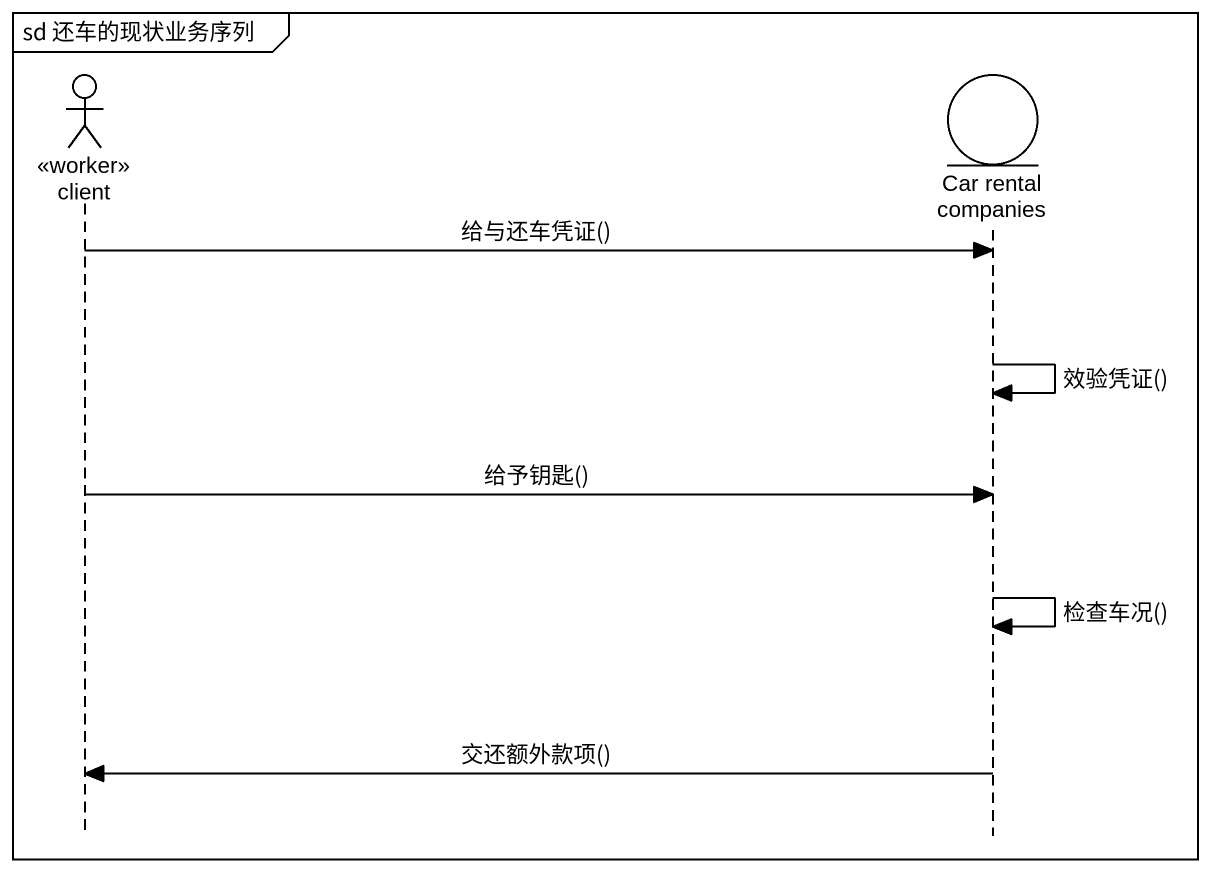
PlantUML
@startuml
mainframe sd 还车的现状业务序列
hide footbox
actor client <<worker>>
entity "Car rental companies" as Car_rental_companies

client -> Car_rental_companies : 给与还车凭证()
Car_rental_companies -> Car_rental_companies : 效验凭证()
client -> Car_rental_companies : 给予钥匙()
Car_rental_companies -> Car_rental_companies : 检查车况()
Car_rental_companies -> client : 交还额外款项()
@enduml
